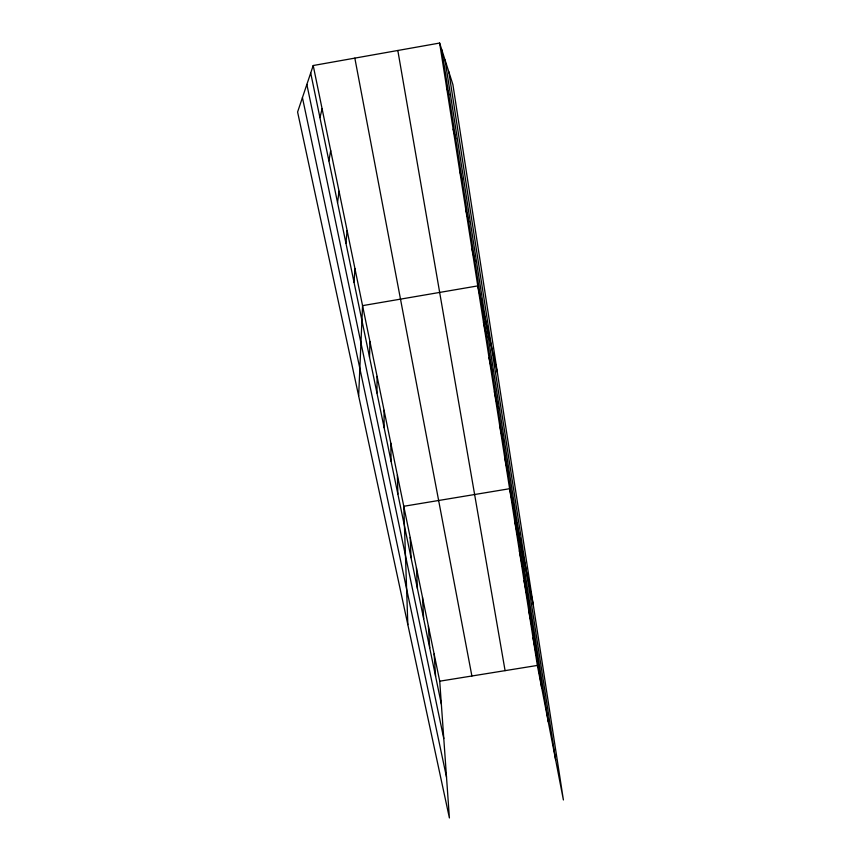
<?xml version="1.0" encoding="UTF-8"?>
<svg xmlns="http://www.w3.org/2000/svg" width="861" height="861" viewBox="0 0 861 861"><rect width="100%" height="100%" fill="white"/><g stroke="black" fill="none" stroke-linecap="round" stroke-linejoin="round"><path stroke-width="1.29" d="M376.946 392.971L377.086 376.397M369.541 357.229L369.929 341.537M358.65 395.952L362.556 305.644L477.769 285.895L497.367 372.501M354.043 282.376L354.947 268.654M345.928 243.157L347.112 230.533M337.555 202.679L339.04 191.217M328.902 160.867L330.699 150.643M319.948 117.656L322.1 108.777M313.21 65.522L297.594 112.016L449.399 817.95L439.723 681.191L313.21 65.522L439.637 43.05L452.897 84.582L563.406 799.966L537.361 665.435L439.637 43.05M439.723 681.191L537.361 665.435M446.504 86.8L448.839 94.925M453.155 129.161L455.695 138.653M459.602 170.187L462.314 180.961M465.844 209.944L468.728 221.912M471.893 248.506L474.949 261.583M483.462 322.197L486.799 337.297M488.994 357.433L492.46 373.448M494.375 391.669L497.959 408.523M302.426 97.627L446.515 777.117M499.595 424.925L503.287 442.586M306.85 84.443L443.781 738.534M504.675 457.266L508.474 475.67M310.703 72.981L441.338 704.083M533.163 604.218L509.615 488.714L403.777 506.279L407.834 624.634M514.555 520.227L518.548 539.998M519.366 550.868L523.445 571.263M524.048 580.68L528.202 601.656M528.6 609.685L532.83 631.21M533.045 637.926L537.339 659.967M354.84 58.128L471.893 676.003M397.825 50.487L505.084 670.644M441.758 49.712L541.72 687.95M448.785 71.721L555.625 759.789M445.029 59.947L548.274 721.841M434.127 653.962L435.612 676.391M428.38 626.001L429.725 647.946M422.482 597.286L423.666 618.693M416.423 567.786L417.445 588.623M410.191 537.458L411.041 557.691M397.384 475.164L397.868 494.063M390.808 443.167L391.098 461.345M384.049 410.266L384.124 427.659"/></g></svg>
